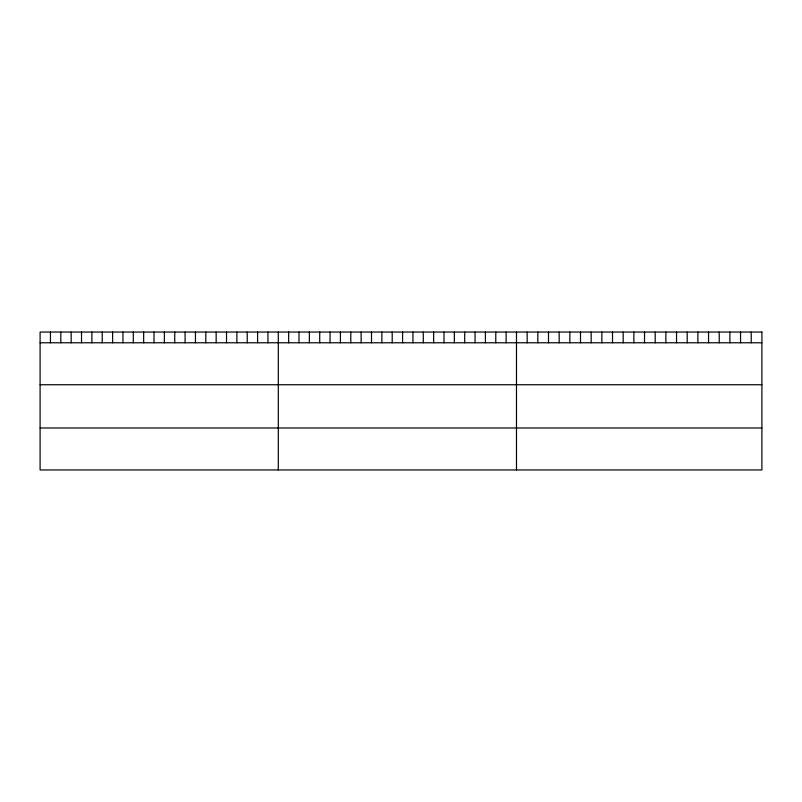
<?xml version="1.0" encoding="UTF-8"?>
<svg xmlns="http://www.w3.org/2000/svg" width="802" height="802" viewBox="0 0 802 802"><rect width="100%" height="100%" fill="white"/><g stroke="black" fill="none" stroke-linecap="round" stroke-linejoin="round"><path stroke-width="1.2" d="M40.1 342.775L761.9 342.775M40.1 384.739L761.9 384.739M40.1 427.977L761.9 427.977M751.233 332.048L751.233 342.775M740.557 332.048L740.557 342.775M729.89 332.048L729.89 342.775M719.224 332.048L719.224 342.775M708.547 332.048L708.547 342.775M697.88 332.048L697.88 342.775M687.214 332.048L687.214 342.775M676.537 332.048L676.537 342.775M665.871 332.048L665.871 342.775M655.204 332.048L655.204 342.775M644.527 332.048L644.527 342.775M633.861 332.048L633.861 342.775M623.184 332.048L623.184 342.775M612.517 332.048L612.517 342.775M601.851 332.048L601.851 342.775M591.174 332.048L591.174 342.775M580.508 332.048L580.508 342.775M569.841 332.048L569.841 342.775M559.164 332.048L559.164 342.775M548.498 332.048L548.498 342.775M537.831 332.048L537.831 342.775M527.155 332.048L527.155 342.775M516.488 332.048L516.488 469.952M506.132 332.048L506.132 342.775M495.776 332.048L495.776 342.775M485.421 332.048L485.421 342.775M475.065 332.048L475.065 342.775M464.709 332.048L464.709 342.775M454.353 332.048L454.353 342.775M443.997 332.048L443.997 342.775M433.641 332.048L433.641 342.775M423.286 332.048L423.286 342.775M412.93 332.048L412.93 342.775M402.574 332.048L402.574 342.775M392.208 332.048L392.208 342.775M381.852 332.048L381.852 342.775M371.496 332.048L371.496 342.775M361.141 332.048L361.141 342.775M350.785 332.048L350.785 342.775M340.429 332.048L340.429 342.775M330.073 332.048L330.073 342.775M319.717 332.048L319.717 342.775M309.361 332.048L309.361 342.775M299.006 332.048L299.006 342.775M288.65 332.048L288.65 342.775M278.294 332.048L278.294 469.952M267.938 332.048L267.938 342.775M257.582 332.048L257.582 342.775M247.227 332.048L247.227 342.775M236.871 332.048L236.871 342.775M226.515 332.048L226.515 342.775M216.159 332.048L216.159 342.775M205.803 332.048L205.803 342.775M195.447 332.048L195.447 342.775M185.092 332.048L185.092 342.775M174.736 332.048L174.736 342.775M164.38 332.048L164.38 342.775M154.014 332.048L154.014 342.775M143.658 332.048L143.658 342.775M133.302 332.048L133.302 342.775M122.947 332.048L122.947 342.775M112.591 332.048L112.591 342.775M102.235 332.048L102.235 342.775M91.879 332.048L91.879 342.775M81.523 332.048L81.523 342.775M71.167 332.048L71.167 342.775M60.812 332.048L60.812 342.775M50.456 332.048L50.456 342.775M761.9 332.048L40.1 332.048L40.1 469.952L761.9 469.952L761.9 332.048"/></g></svg>
